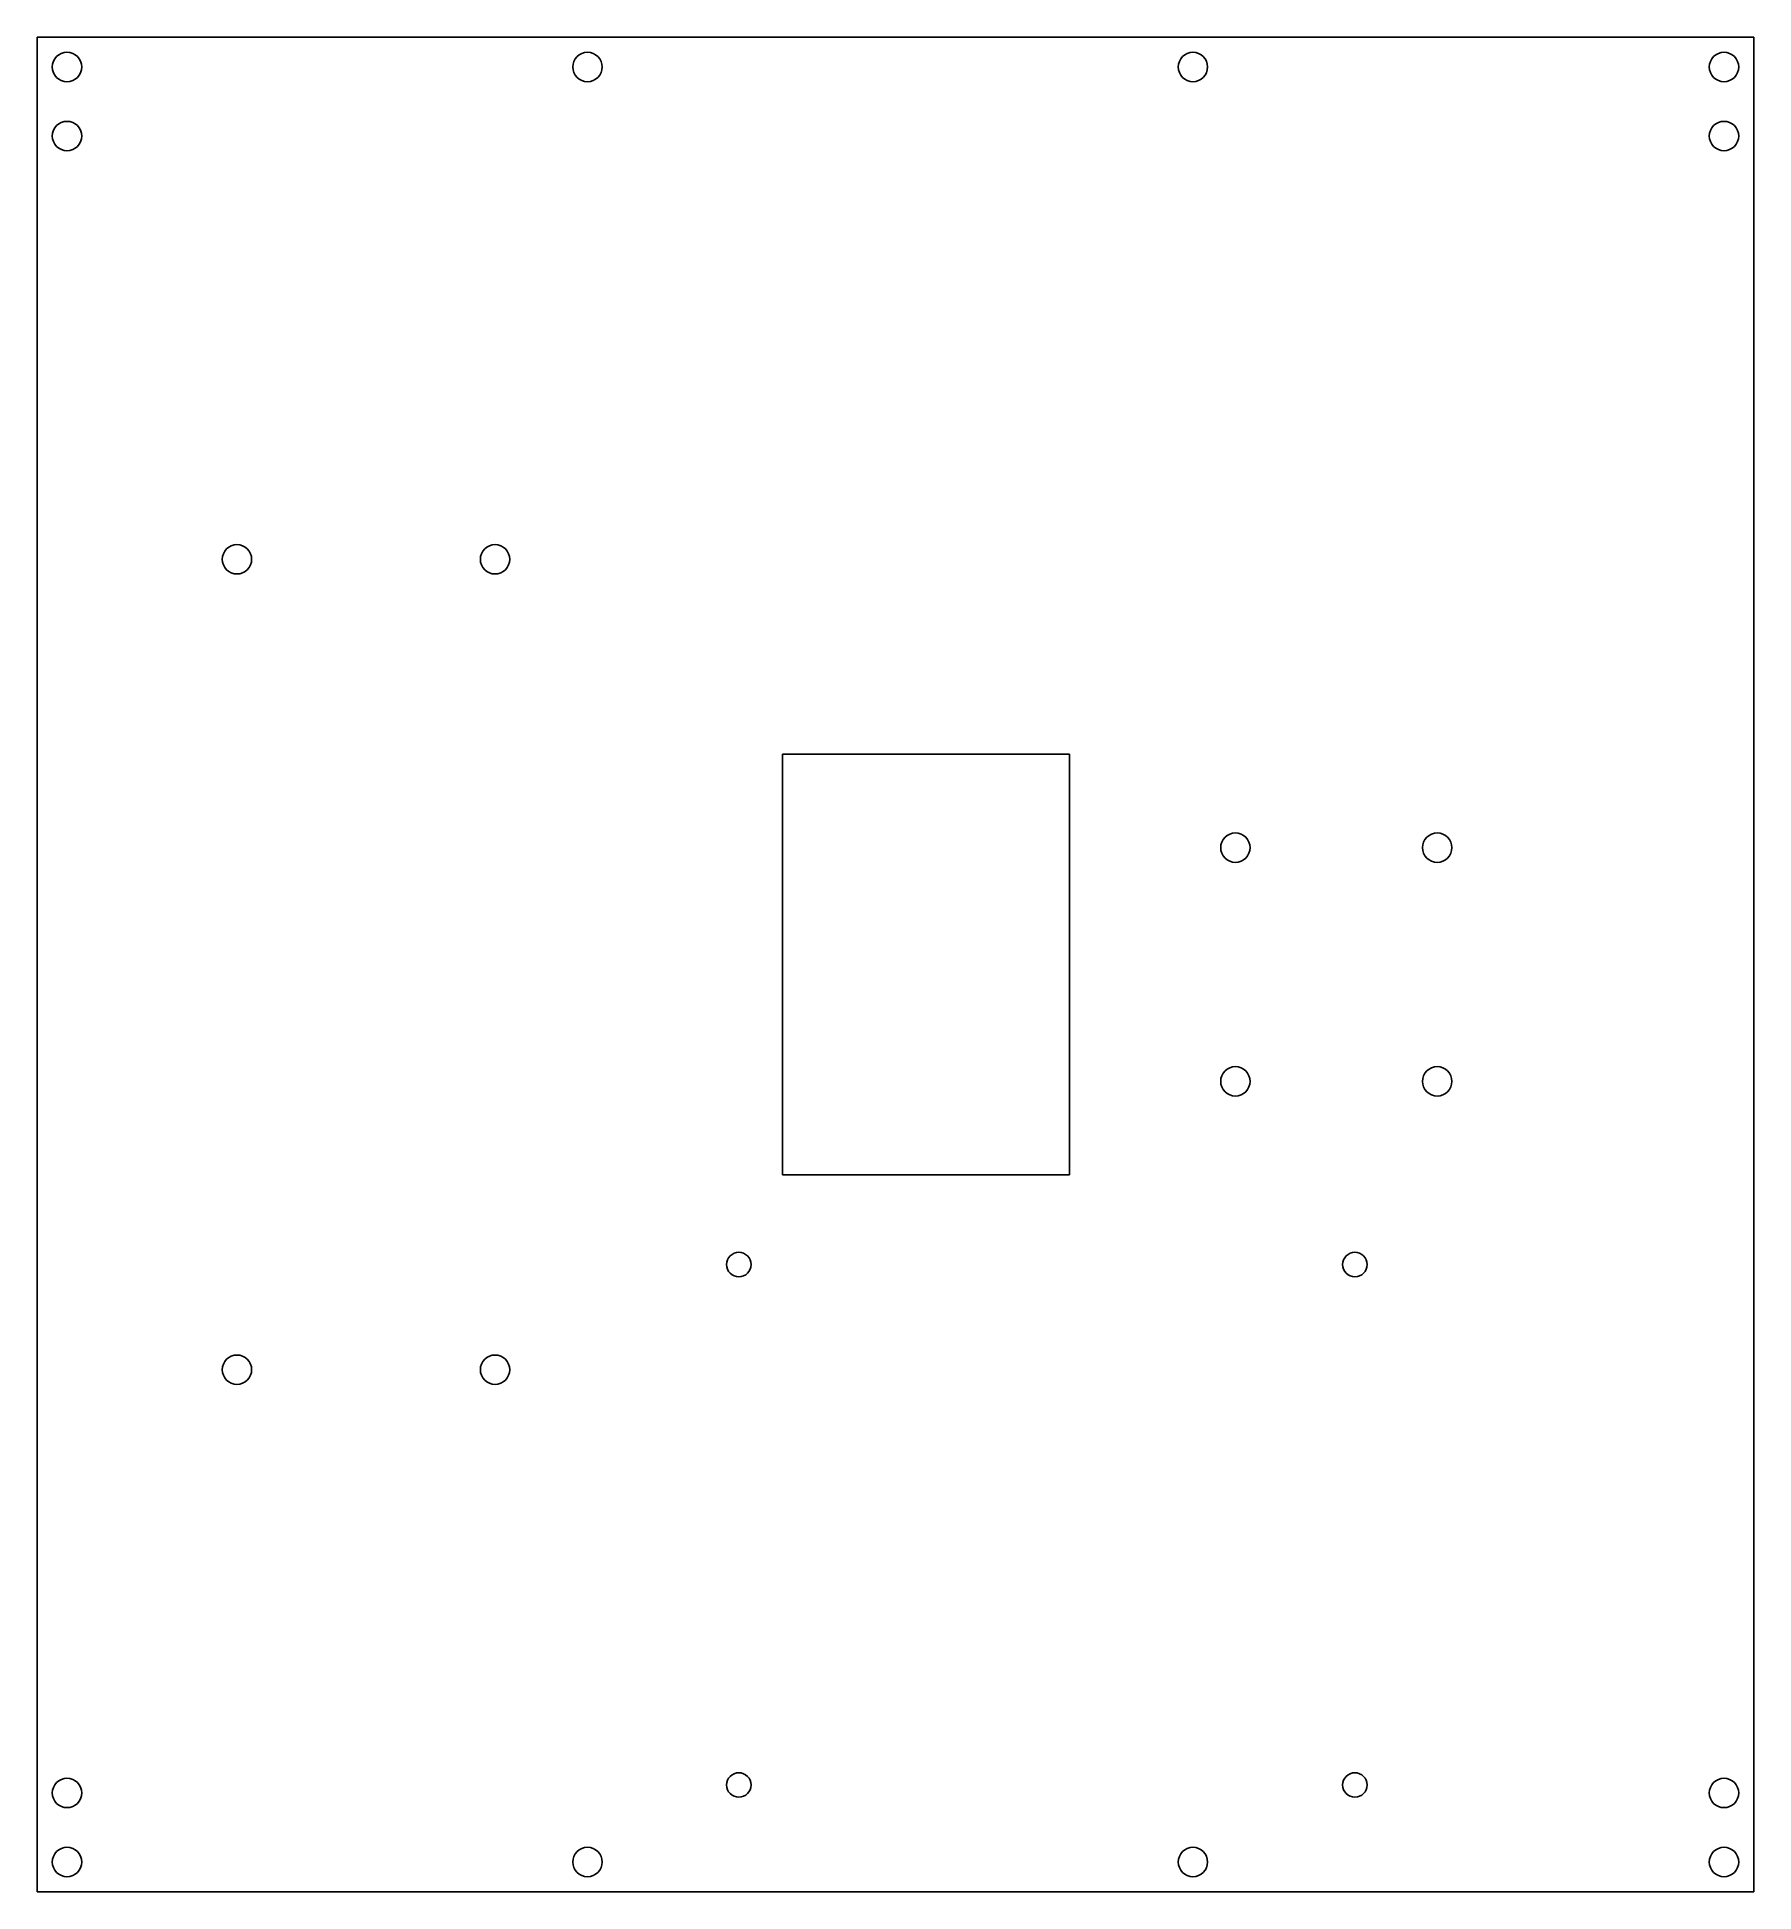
# Model space of a CAD drawing. Extents: x 8 to 170, y 115 to 290.
import ezdxf

# ---------------------------------------------------------------- set-up
doc = ezdxf.new("R2010")
doc.units = 0
doc.layers.add('Layer_1', color=7, linetype='CONTINUOUS')

msp = doc.modelspace()

# ---------------------------------------------------------------- linework, layer by layer
at = {"layer": 'Layer_1', "color": 7}
for p, q in [((8.184882, 115.184878), (8.185602, 289.815116)), ((8.185602, 289.815116), (169.815121, 289.815116)), ((169.815121, 289.815116), (169.815121, 115.184878)), ((12.382631, 287), (12.382631, 287)), ((61.382631, 287), (61.382631, 287)), ((118.382629, 287), (118.382629, 287)), ((168.382637, 287), (168.382637, 287)), ((12.382631, 280.500001), (12.382631, 280.500001)), ((168.382637, 280.500001), (168.382637, 280.500001)), ((28.382632, 240.649998), (28.382632, 240.649998)), ((52.682631, 240.649998), (52.682631, 240.649998)), ((78.358873, 222.303412), (105.382359, 222.303412)), ((78.358873, 182.696588), (78.358873, 222.303412)), ((105.382359, 222.303412), (105.382359, 182.696588)), ((122.382627, 213.499998), (122.382627, 213.499998)), ((141.382631, 213.499998), (141.382631, 213.499998)), ((122.382627, 191.499997), (122.382627, 191.499997)), ((141.382631, 191.499997), (141.382631, 191.499997)), ((105.382359, 182.696588), (78.358873, 182.696588)), ((75.402192, 174.249999), (75.402192, 174.249999)), ((133.402191, 174.249999), (133.402191, 174.249999)), ((28.382632, 164.350001), (28.382632, 164.350001)), ((52.682631, 164.350001), (52.682631, 164.350001)), ((12.382631, 124.500004), (12.382631, 124.500004)), ((75.402192, 125.250001), (75.402192, 125.250001)), ((133.402191, 125.250001), (133.402191, 125.250001)), ((168.382637, 124.500004), (168.382637, 124.500004)), ((12.382631, 118.000005), (12.382631, 118.000005)), ((61.382631, 118.000005), (61.382631, 118.000005)), ((118.382629, 118.000005), (118.382629, 118.000005)), ((168.382637, 118.000005), (168.382637, 118.000005)), ((169.815121, 115.184878), (8.184882, 115.184878))]:
    msp.add_line(p, q, dxfattribs=at)
for points in [[(9.617368, 287), (9.617368, 287.763606), (10.236393, 288.382632), (10.999999, 288.382632)], [(10.999999, 288.382632), (11.763606, 288.382632), (12.382631, 287.763606), (12.382631, 287)], [(59.02233, 287.977668), (59.281624, 288.236962), (59.633302, 288.382632), (59.999999, 288.382632)], [(59.999999, 288.382632), (60.366695, 288.382632), (60.718373, 288.236962), (60.977667, 287.977668)], [(116.022332, 287.977668), (116.281626, 288.236962), (116.633303, 288.382632), (117, 288.382632)], [(117, 288.382632), (117.763606, 288.38263), (118.382629, 287.763605), (118.382629, 287)], [(166.022336, 287.977668), (166.28163, 288.236962), (166.633308, 288.382632), (167.000005, 288.382632)], [(167.000005, 288.382632), (167.366701, 288.382632), (167.718379, 288.236962), (167.977673, 287.977668)], [(10.999999, 285.617368), (10.236393, 285.617368), (9.617368, 286.236393), (9.617368, 287)], [(12.382631, 287), (12.382631, 286.236394), (11.763606, 285.617368), (10.999999, 285.617368)], [(58.617366, 287), (58.617366, 287.366697), (58.763036, 287.718375), (59.02233, 287.977668)], [(59.02233, 286.022332), (58.763036, 286.281625), (58.617366, 286.633303), (58.617366, 287)], [(60.977667, 287.977668), (61.236961, 287.718375), (61.382631, 287.366697), (61.382631, 287)], [(61.382631, 287), (61.382631, 286.633303), (61.236961, 286.281625), (60.977667, 286.022332)], [(115.617368, 287), (115.617368, 287.366697), (115.763038, 287.718375), (116.022332, 287.977668)], [(116.022332, 286.022332), (115.763038, 286.281625), (115.617368, 286.633303), (115.617368, 287)], [(118.382629, 287), (118.382629, 286.236394), (117.763606, 285.61737), (117, 285.617368)], [(165.617373, 287), (165.617373, 287.366697), (165.763042, 287.718375), (166.022336, 287.977668)], [(166.022336, 286.022332), (165.763042, 286.281625), (165.617373, 286.633303), (165.617373, 287)], [(167.977673, 287.977668), (168.236967, 287.718375), (168.382637, 287.366697), (168.382637, 287)], [(168.382637, 287), (168.382637, 286.633303), (168.236967, 286.281625), (167.977673, 286.022332)], [(59.999999, 285.617368), (59.633302, 285.617368), (59.281624, 285.763038), (59.02233, 286.022332)], [(60.977667, 286.022332), (60.718373, 285.763038), (60.366695, 285.617368), (59.999999, 285.617368)], [(117, 285.617368), (116.633303, 285.617368), (116.281626, 285.763038), (116.022332, 286.022332)], [(167.000005, 285.617368), (166.633308, 285.617368), (166.28163, 285.763038), (166.022336, 286.022332)], [(167.977673, 286.022332), (167.718379, 285.763038), (167.366701, 285.617368), (167.000005, 285.617368)], [(9.617368, 280.500001), (9.617368, 281.263607), (10.236393, 281.882632), (10.999999, 281.882632)], [(10.999999, 281.882632), (11.763606, 281.882632), (12.382631, 281.263607), (12.382631, 280.500001)], [(165.617373, 280.500001), (165.617373, 280.866697), (165.763042, 281.218375), (166.022336, 281.477669)], [(166.022336, 281.477669), (166.28163, 281.736963), (166.633308, 281.882632), (167.000005, 281.882632)], [(167.000005, 281.882632), (167.366701, 281.882632), (167.718379, 281.736963), (167.977673, 281.477669)], [(167.977673, 281.477669), (168.236967, 281.218375), (168.382637, 280.866697), (168.382637, 280.500001)], [(10.022331, 279.522332), (9.763037, 279.781626), (9.617368, 280.133304), (9.617368, 280.500001)], [(10.999999, 279.117368), (10.633303, 279.117368), (10.281625, 279.263038), (10.022331, 279.522332)], [(12.382631, 280.500001), (12.382631, 279.736394), (11.763606, 279.117369), (10.999999, 279.117368)], [(166.022336, 279.522332), (165.763042, 279.781626), (165.617373, 280.133304), (165.617373, 280.500001)], [(167.000005, 279.117368), (166.633308, 279.117368), (166.28163, 279.263038), (166.022336, 279.522332)], [(167.977673, 279.522332), (167.718379, 279.263038), (167.366701, 279.117368), (167.000005, 279.117368)], [(168.382637, 280.500001), (168.382637, 280.133304), (168.236967, 279.781626), (167.977673, 279.522332)], [(25.617367, 240.649998), (25.617367, 241.016695), (25.763037, 241.368373), (26.022331, 241.627667)], [(26.022331, 241.627667), (26.281625, 241.886961), (26.633303, 242.032631), (26.999999, 242.03263)], [(26.999999, 242.03263), (27.366696, 242.032631), (27.718374, 241.886961), (27.977668, 241.627667)], [(27.977668, 241.627667), (28.236962, 241.368373), (28.382632, 241.016695), (28.382632, 240.649998)], [(49.917367, 240.649998), (49.917367, 241.016695), (50.063037, 241.368373), (50.32233, 241.627667)], [(50.32233, 241.627667), (50.581624, 241.886961), (50.933302, 242.032631), (51.299999, 242.03263)], [(51.299999, 242.03263), (51.666696, 242.032631), (52.018374, 241.886961), (52.277668, 241.627667)], [(52.277668, 241.627667), (52.536961, 241.368373), (52.682631, 241.016695), (52.682631, 240.649998)], [(26.022331, 239.67233), (25.763037, 239.931624), (25.617367, 240.283302), (25.617367, 240.649998)], [(26.999999, 239.267366), (26.633303, 239.267366), (26.281625, 239.413036), (26.022331, 239.67233)], [(27.977668, 239.67233), (27.718374, 239.413036), (27.366696, 239.267366), (26.999999, 239.267366)], [(28.382632, 240.649998), (28.382632, 240.283302), (28.236962, 239.931624), (27.977668, 239.67233)], [(50.32233, 239.67233), (50.063037, 239.931624), (49.917367, 240.283302), (49.917367, 240.649998)], [(51.299999, 239.267366), (50.933302, 239.267366), (50.581624, 239.413036), (50.32233, 239.67233)], [(52.277668, 239.67233), (52.018374, 239.413036), (51.666696, 239.267366), (51.299999, 239.267366)], [(52.682631, 240.649998), (52.682631, 240.283302), (52.536961, 239.931624), (52.277668, 239.67233)], [(120.022326, 214.477666), (120.28162, 214.73696), (120.633298, 214.88263), (120.999995, 214.88263)], [(120.999995, 214.88263), (121.366692, 214.88263), (121.71837, 214.73696), (121.977664, 214.477666)], [(139.022331, 214.477666), (139.281625, 214.73696), (139.633303, 214.88263), (139.999999, 214.88263)], [(139.999999, 214.88263), (140.366696, 214.88263), (140.718374, 214.73696), (140.977668, 214.477666)], [(119.617363, 213.499998), (119.617363, 213.866695), (119.763033, 214.218372), (120.022326, 214.477666)], [(120.022326, 212.522329), (119.763033, 212.781623), (119.617363, 213.133301), (119.617363, 213.499998)], [(121.977664, 214.477666), (122.236957, 214.218372), (122.382627, 213.866695), (122.382627, 213.499998)], [(122.382627, 213.499998), (122.382627, 213.133301), (122.236957, 212.781623), (121.977664, 212.522329)], [(138.617367, 213.499998), (138.617367, 213.866695), (138.763037, 214.218372), (139.022331, 214.477666)], [(139.022331, 212.522329), (138.763037, 212.781623), (138.617367, 213.133301), (138.617367, 213.499998)], [(140.977668, 214.477666), (141.236962, 214.218372), (141.382632, 213.866695), (141.382631, 213.499998)], [(141.382631, 213.499998), (141.382632, 213.133301), (141.236962, 212.781623), (140.977668, 212.522329)], [(120.999995, 212.117366), (120.633298, 212.117366), (120.28162, 212.263035), (120.022326, 212.522329)], [(121.977664, 212.522329), (121.71837, 212.263035), (121.366692, 212.117366), (120.999995, 212.117366)], [(139.999999, 212.117366), (139.633303, 212.117366), (139.281625, 212.263035), (139.022331, 212.522329)], [(140.977668, 212.522329), (140.718374, 212.263035), (140.366696, 212.117366), (139.999999, 212.117366)], [(119.617363, 191.499997), (119.617363, 191.866693), (119.763033, 192.218371), (120.022326, 192.477665)], [(120.022326, 192.477665), (120.28162, 192.736959), (120.633298, 192.882629), (120.999995, 192.882629)], [(120.999995, 192.882629), (121.366692, 192.882629), (121.71837, 192.736959), (121.977664, 192.477665)], [(121.977664, 192.477665), (122.236957, 192.218371), (122.382627, 191.866693), (122.382627, 191.499997)], [(138.617367, 191.499997), (138.617367, 191.866693), (138.763037, 192.218371), (139.022331, 192.477665)], [(139.022331, 192.477665), (139.281625, 192.736959), (139.633303, 192.882629), (139.999999, 192.882629)], [(139.999999, 192.882629), (140.366696, 192.882629), (140.718374, 192.736959), (140.977668, 192.477665)], [(140.977668, 192.477665), (141.236962, 192.218371), (141.382632, 191.866693), (141.382631, 191.499997)], [(120.022326, 190.522328), (119.763033, 190.781622), (119.617363, 191.1333), (119.617363, 191.499997)], [(120.999995, 190.117364), (120.633298, 190.117364), (120.28162, 190.263034), (120.022326, 190.522328)], [(121.977664, 190.522328), (121.71837, 190.263034), (121.366692, 190.117364), (120.999995, 190.117364)], [(122.382627, 191.499997), (122.382627, 191.1333), (122.236957, 190.781622), (121.977664, 190.522328)], [(139.022331, 190.522328), (138.763037, 190.781622), (138.617367, 191.1333), (138.617367, 191.499997)], [(139.999999, 190.117364), (139.633303, 190.117364), (139.281625, 190.263034), (139.022331, 190.522328)], [(140.977668, 190.522328), (140.718374, 190.263034), (140.366696, 190.117364), (139.999999, 190.117364)], [(141.382631, 191.499997), (141.382632, 191.1333), (141.236962, 190.781622), (140.977668, 190.522328)], [(73.097805, 174.249999), (73.097804, 174.55558), (73.219196, 174.848645), (73.435274, 175.064724)], [(73.435274, 175.064724), (73.651353, 175.280802), (73.944418, 175.402194), (74.25, 175.402193)], [(74.25, 175.402193), (74.55558, 175.402193), (74.848645, 175.280801), (75.064723, 175.064723)], [(75.064723, 175.064723), (75.280801, 174.848644), (75.402192, 174.555579), (75.402192, 174.249999)], [(131.097805, 174.249999), (131.097804, 174.55558), (131.219196, 174.848645), (131.435274, 175.064724)], [(131.435274, 175.064724), (131.651353, 175.280802), (131.944418, 175.402194), (132.249999, 175.402193)], [(132.249999, 175.402193), (132.55558, 175.402193), (132.848645, 175.280801), (133.064723, 175.064723)], [(133.064723, 175.064723), (133.280801, 174.848644), (133.402192, 174.555579), (133.402191, 174.249999)], [(73.435275, 173.435275), (73.219197, 173.651353), (73.097805, 173.944418), (73.097805, 174.249999)], [(74.25, 173.097807), (73.944419, 173.097806), (73.651354, 173.219197), (73.435275, 173.435275)], [(75.402192, 174.249999), (75.402191, 173.613661), (74.886337, 173.097807), (74.25, 173.097807)], [(131.435275, 173.435275), (131.219197, 173.651353), (131.097805, 173.944418), (131.097805, 174.249999)], [(132.249999, 173.097807), (131.944419, 173.097806), (131.651354, 173.219197), (131.435275, 173.435275)], [(133.402191, 174.249999), (133.402191, 173.613661), (132.886337, 173.097807), (132.249999, 173.097807)], [(25.617367, 164.350001), (25.617367, 164.716698), (25.763037, 165.068376), (26.022331, 165.32767)], [(26.022331, 163.372333), (25.763037, 163.631627), (25.617367, 163.983305), (25.617367, 164.350001)], [(26.022331, 165.32767), (26.281625, 165.586964), (26.633303, 165.732634), (26.999999, 165.732633)], [(26.999999, 165.732633), (27.366696, 165.732634), (27.718374, 165.586964), (27.977668, 165.32767)], [(27.977668, 165.32767), (28.236962, 165.068376), (28.382632, 164.716698), (28.382632, 164.350001)], [(28.382632, 164.350001), (28.382632, 163.983305), (28.236962, 163.631627), (27.977668, 163.372333)], [(49.917367, 164.350001), (49.917367, 164.716698), (50.063037, 165.068376), (50.32233, 165.32767)], [(50.32233, 163.372333), (50.063037, 163.631627), (49.917367, 163.983305), (49.917367, 164.350001)], [(50.32233, 165.32767), (50.581624, 165.586964), (50.933302, 165.732634), (51.299999, 165.732633)], [(51.299999, 165.732633), (51.666696, 165.732634), (52.018374, 165.586964), (52.277668, 165.32767)], [(52.277668, 165.32767), (52.536961, 165.068376), (52.682631, 164.716698), (52.682631, 164.350001)], [(52.682631, 164.350001), (52.682631, 163.983305), (52.536961, 163.631627), (52.277668, 163.372333)], [(26.999999, 162.967369), (26.633303, 162.967369), (26.281625, 163.113039), (26.022331, 163.372333)], [(27.977668, 163.372333), (27.718374, 163.113039), (27.366696, 162.967369), (26.999999, 162.967369)], [(51.299999, 162.967369), (50.933302, 162.967369), (50.581624, 163.113039), (50.32233, 163.372333)], [(52.277668, 163.372333), (52.018374, 163.113039), (51.666696, 162.967369), (51.299999, 162.967369)], [(10.022331, 125.477672), (10.281625, 125.736966), (10.633303, 125.882636), (10.999999, 125.882636)], [(10.999999, 125.882636), (11.763606, 125.882635), (12.382631, 125.26361), (12.382631, 124.500004)], [(73.097805, 125.250001), (73.097804, 125.555582), (73.219196, 125.848647), (73.435274, 126.064726)], [(73.435274, 126.064726), (73.651353, 126.280804), (73.944418, 126.402196), (74.25, 126.402195)], [(74.25, 126.402195), (74.55558, 126.402195), (74.848645, 126.280803), (75.064723, 126.064725)], [(75.064723, 126.064725), (75.280801, 125.848646), (75.402192, 125.555581), (75.402192, 125.250001)], [(131.097805, 125.250001), (131.097804, 125.555582), (131.219196, 125.848647), (131.435274, 126.064726)], [(131.435274, 126.064726), (131.651353, 126.280804), (131.944418, 126.402196), (132.249999, 126.402195)], [(132.249999, 126.402195), (132.55558, 126.402195), (132.848645, 126.280803), (133.064723, 126.064725)], [(133.064723, 126.064725), (133.280801, 125.848646), (133.402192, 125.555581), (133.402191, 125.250001)], [(166.022336, 125.477672), (166.28163, 125.736966), (166.633308, 125.882636), (167.000005, 125.882636)], [(167.000005, 125.882636), (167.366701, 125.882636), (167.718379, 125.736966), (167.977673, 125.477672)], [(9.617368, 124.500004), (9.617368, 124.8667), (9.763037, 125.218378), (10.022331, 125.477672)], [(10.022331, 123.522335), (9.763037, 123.781629), (9.617368, 124.133307), (9.617368, 124.500004)], [(12.382631, 124.500004), (12.382631, 123.736397), (11.763606, 123.117372), (10.999999, 123.117371)], [(73.435275, 124.435277), (73.219197, 124.651355), (73.097805, 124.94442), (73.097805, 125.250001)], [(74.25, 124.097809), (73.944419, 124.097808), (73.651354, 124.219199), (73.435275, 124.435277)], [(75.402192, 125.250001), (75.402191, 124.613663), (74.886337, 124.097809), (74.25, 124.097809)], [(131.435275, 124.435277), (131.219197, 124.651355), (131.097805, 124.94442), (131.097805, 125.250001)], [(132.249999, 124.097809), (131.944419, 124.097808), (131.651354, 124.219199), (131.435275, 124.435277)], [(133.402191, 125.250001), (133.402191, 124.613663), (132.886337, 124.097809), (132.249999, 124.097809)], [(165.617373, 124.500004), (165.617373, 124.8667), (165.763042, 125.218378), (166.022336, 125.477672)], [(166.022336, 123.522335), (165.763042, 123.781629), (165.617373, 124.133307), (165.617373, 124.500004)], [(167.977673, 125.477672), (168.236967, 125.218378), (168.382637, 124.8667), (168.382637, 124.500004)], [(168.382637, 124.500004), (168.382637, 124.133307), (168.236967, 123.781629), (167.977673, 123.522335)], [(10.999999, 123.117371), (10.633303, 123.117371), (10.281625, 123.263041), (10.022331, 123.522335)], [(167.000005, 123.117371), (166.633308, 123.117371), (166.28163, 123.263041), (166.022336, 123.522335)], [(167.977673, 123.522335), (167.718379, 123.263041), (167.366701, 123.117371), (167.000005, 123.117371)], [(9.617368, 118.000005), (9.617368, 118.366702), (9.763037, 118.71838), (10.022331, 118.977674)], [(10.022331, 118.977674), (10.281625, 119.236968), (10.633303, 119.382637), (10.999999, 119.382637)], [(10.999999, 119.382637), (11.763606, 119.382637), (12.382631, 118.763612), (12.382631, 118.000005)], [(58.617366, 118.000005), (58.617366, 118.366702), (58.763036, 118.71838), (59.02233, 118.977674)], [(59.02233, 118.977674), (59.281624, 119.236968), (59.633302, 119.382637), (59.999999, 119.382637)], [(59.999999, 119.382637), (60.366695, 119.382637), (60.718373, 119.236968), (60.977667, 118.977674)], [(60.977667, 118.977674), (61.236961, 118.71838), (61.382631, 118.366702), (61.382631, 118.000005)], [(115.617368, 118.000005), (115.617368, 118.366702), (115.763038, 118.71838), (116.022332, 118.977674)], [(116.022332, 118.977674), (116.281626, 119.236968), (116.633303, 119.382637), (117, 119.382637)], [(117, 119.382637), (117.763606, 119.382636), (118.38263, 118.763611), (118.382629, 118.000005)], [(165.617373, 118.000005), (165.617373, 118.366702), (165.763042, 118.71838), (166.022336, 118.977674)], [(166.022336, 118.977674), (166.28163, 119.236968), (166.633308, 119.382637), (167.000005, 119.382637)], [(167.000005, 119.382637), (167.366701, 119.382637), (167.718379, 119.236968), (167.977673, 118.977674)], [(167.977673, 118.977674), (168.236967, 118.71838), (168.382637, 118.366702), (168.382637, 118.000005)], [(10.022331, 117.022337), (9.763037, 117.281631), (9.617368, 117.633308), (9.617368, 118.000005)], [(10.999999, 116.617373), (10.633303, 116.617373), (10.281625, 116.763043), (10.022331, 117.022337)], [(12.382631, 118.000005), (12.382631, 117.236399), (11.763606, 116.617373), (10.999999, 116.617373)], [(59.02233, 117.022337), (58.763036, 117.28163), (58.617366, 117.633308), (58.617366, 118.000005)], [(59.999999, 116.617373), (59.633302, 116.617373), (59.281624, 116.763043), (59.02233, 117.022337)], [(60.977667, 117.022337), (60.718373, 116.763043), (60.366695, 116.617373), (59.999999, 116.617373)], [(61.382631, 118.000005), (61.382631, 117.633308), (61.236961, 117.28163), (60.977667, 117.022337)], [(116.022332, 117.022337), (115.763038, 117.28163), (115.617368, 117.633308), (115.617368, 118.000005)], [(117, 116.617373), (116.633303, 116.617373), (116.281626, 116.763043), (116.022332, 117.022337)], [(118.382629, 118.000005), (118.38263, 117.2364), (117.763606, 116.617375), (117, 116.617373)], [(166.022336, 117.022337), (165.763042, 117.28163), (165.617373, 117.633308), (165.617373, 118.000005)], [(167.000005, 116.617373), (166.633308, 116.617373), (166.28163, 116.763043), (166.022336, 117.022337)], [(167.977673, 117.022337), (167.718379, 116.763043), (167.366701, 116.617373), (167.000005, 116.617373)], [(168.382637, 118.000005), (168.382637, 117.633308), (168.236967, 117.28163), (167.977673, 117.022337)]]:
    msp.add_open_spline(points, degree=3, dxfattribs=at)

doc.saveas('drawing.dxf')
